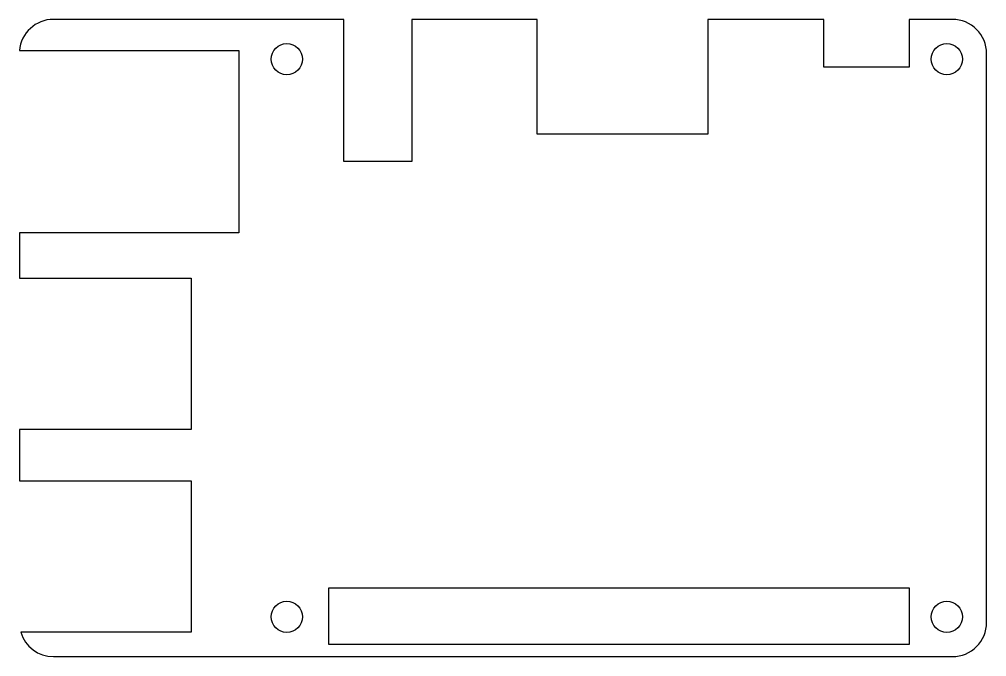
# Model space of a CAD drawing. Header units: millimetres. Extents: x -3 to 82, y -53 to 3.
import ezdxf

# ---------------------------------------------------------------- set-up
doc = ezdxf.new("R2010")
doc.units = ezdxf.units.MM
doc.layers.get('0').update_dxf_attribs({"linetype": 'CONTINUOUS'})

msp = doc.modelspace()

# ---------------------------------------------------------------- linework, layer by layer
msp.add_lwpolyline([(16.3, -15.75), (-3, -15.75), (-3, -19.75), (12.1, -19.75), (12.1, -33.05), (-3, -33.05), (-3, -37.55), (12.1, -37.55), (12.1, -50.85), (-2.877, -50.85, 0.332369), (0, -53), (79, -53, 0.414214), (82, -50), (82, 0, 0.414214), (79, 3), (75.2, 3), (75.2, -1.2), (67.7, -1.2), (67.7, 3), (57.5, 3), (57.5, -7.1), (42.5, -7.1), (42.5, 3), (31.5, 3), (31.5, -9.5), (25.5, -9.5), (25.5, 3), (0, 3, 0.389983), (-2.99, 0.25), (16.3, 0.25)], format="xyb", close=True)
msp.add_lwpolyline([(75.2, -51.94), (24.2, -51.94), (24.2, -46.94), (75.2, -46.94)], close=True)
for centre in [(20.5, -0.5), (78.5, -0.5), (20.5, -49.5), (78.5, -49.5)]:
    msp.add_circle(centre, 1.375)

doc.saveas('drawing.dxf')
